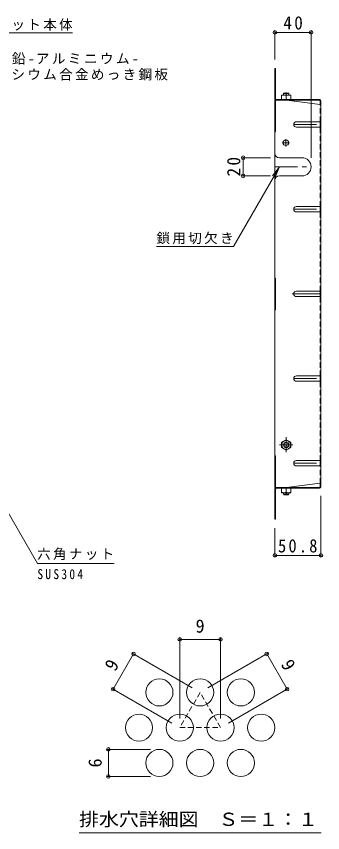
# Model space of a CAD drawing. Units: millimetres at full size, sheet at 1:5, with parts at other scales. Extents: x -1338 to 1343, y -985 to 902.
# Drawn here: x 651 to 989, y 0 to 902 of the extents above; entities that cross this region are included whole.
import ezdxf
from ezdxf.enums import TextEntityAlignment as Align

# ---------------------------------------------------------------- set-up
doc = ezdxf.new("R2010")
doc.units = ezdxf.units.MM
doc.header["$LTSCALE"] = 5
doc.header["$PDMODE"] = 32
doc.header["$PDSIZE"] = 4
for name, pattern in [('CHAIN1', [8, 5, -1, 1, -1]), ('CHAIN2', [12, 9, -1, 1, -1]), ('DASHED1', [1.8, 1.2, -0.6])]:
    doc.linetypes.add(name, pattern=pattern)
for name, color, linetype, lineweight in [('5-0', 2, 'Continuous', 9), ('5-1', 3, 'Continuous', 9), ('5-4', 7, 'Continuous', 9), ('5-5', 7, 'Continuous', 9), ('5-7', 6, 'Continuous', 5), ('5-B', 2, 'Continuous', 9), ('5-D', 2, 'CHAIN1', 9), ('F-4_F-4ﾚｲﾔ', 7, 'Continuous', 9), ('F-5_F-5ﾚｲﾔ', 2, 'Continuous', 9), ('F-6_F-6ﾚｲﾔ', 2, 'Continuous', 9)]:
    doc.layers.add(name, color=color, linetype=linetype, lineweight=lineweight)
doc.styles.add('ＭＳ ゴシック', font='')
doc.styles.get('ＭＳ ゴシック').set_extended_font_data('MS Gothic')

msp = doc.modelspace()

# ---------------------------------------------------------------- linework, layer by layer
at = {"layer": '5-0'}
for p, q in [((960.1, 785.165), (986.3, 785.165)), ((986.3, 785.165), (987.1, 785.165)), ((960.1, 779.165), (986.3, 779.165)), ((986.3, 779.165), (987.1, 779.165)), ((941.3, 745.4), (966.3, 745.4)), ((941.3, 725.4), (966.3, 725.4)), ((960.1, 691.634), (986.3, 691.634)), ((986.3, 691.634), (987.1, 691.634)), ((960.1, 598.103), (986.3, 598.103)), ((986.3, 598.103), (987.1, 598.103)), ((960.1, 592.103), (986.3, 592.103)), ((986.3, 592.103), (987.1, 592.103)), ((960.1, 504.573), (987.1, 504.573)), ((960.1, 498.573), (986.3, 498.573)), ((986.3, 498.573), (987.1, 498.573)), ((960.1, 411.042), (986.3, 411.042)), ((986.3, 411.042), (987.1, 411.042)), ((960.1, 405.042), (986.3, 405.042)), ((986.3, 405.042), (987.1, 405.042))]:
    msp.add_line(p, q, dxfattribs=at)
at = {"layer": '5-0', "linetype": 'CHAIN1'}
for p, q in [((957.1, 782.165), (987.1, 782.165)), ((952.4, 762.003), (944.4, 762.003)), ((948.4, 758.003), (948.4, 766.003)), ((936.3, 735.4), (976.3, 735.4)), ((957.1, 688.634), (987.1, 688.634)), ((957.1, 501.573), (987.1, 501.573)), ((957.1, 408.042), (987.1, 408.042))]:
    msp.add_line(p, q, dxfattribs=at)
at = {"layer": '5-0'}
msp.add_lwpolyline([(960.1, 685.634), (986.3, 685.634), (987.1, 685.634)], dxfattribs=at)
msp.add_circle((948.4, 762.003), 3.1, dxfattribs=at)
for centre, radius, start, end in [((960.1, 782.165), 3, 90, 270), ((941.3, 750.4), 5, 180, 270), ((966.3, 735.4), 10, 270, 90), ((941.3, 720.4), 5, 90, 180), ((960.1, 688.634), 3, 90, 270), ((960.1, 595.103), 3, 90, 270), ((960.1, 501.573), 3, 90, 270), ((960.1, 408.042), 3, 90, 270)]:
    msp.add_arc(centre, radius, start, end, dxfattribs=at)
at = {"layer": '5-1'}
for p, q in [((945.8, 816.403), (946.3, 816.903)), ((951.8, 816.403), (945.8, 816.403)), ((945.8, 814.703), (945.8, 816.403)), ((951.3, 816.903), (946.3, 816.903)), ((951.8, 816.403), (951.3, 816.903)), ((951.8, 814.703), (951.8, 816.403)), ((945.8, 375.503), (945.8, 373.803)), ((951.8, 373.803), (945.8, 373.803)), ((945.8, 373.803), (946.3, 373.303)), ((951.3, 373.303), (946.3, 373.303)), ((951.8, 373.803), (951.3, 373.303)), ((951.8, 375.503), (951.8, 373.803))]:
    msp.add_line(p, q, dxfattribs=at)
at = {"layer": '5-4'}
for p, q in [((936.3, 885.407), (936.3, 853.907)), ((936.3, 883.907), (976.3, 883.907)), ((976.3, 885.407), (976.3, 745.4)), ((899.8, 745.4), (931.3, 745.4)), ((901.3, 725.4), (901.3, 745.4)), ((899.8, 725.4), (931.3, 725.4)), ((987.1, 304.8), (987.1, 372.1)), ((936.3, 304.8), (936.3, 336.3)), ((936.3, 306.3), (987.1, 306.3))]:
    msp.add_line(p, q, dxfattribs=at)
for p in [(936.3, 883.907), (976.3, 883.907), (901.3, 745.4), (901.3, 725.4), (936.3, 306.3), (987.1, 306.3)]:
    msp.add_point(p, dxfattribs=at)
at = {"layer": '5-5'}
for p, q in [((712.636, 883.247), (592.636, 883.247)), ((941.3, 735.4), (933.69, 725.483)), ((890.512, 647.433), (805.512, 647.433)), ((601.663, 422.55), (673.935, 297.371)), ((758.665, 297.371), (673.935, 297.371))]:
    msp.add_line(p, q, dxfattribs=at)
msp.add_lwpolyline([(890.512, 647.433), (941.3, 735.4), (936.516, 723.851)], dxfattribs=at)
at = {"layer": '5-7', "color": 2, "lineweight": 9}
for p, q in [((937.1, 810.374), (937.1, 843.907)), ((936.3, 818.907), (937.1, 818.907)), ((936.3, 808.907), (937.1, 808.907)), ((936.3, 808.907), (936.3, 595.105)), ((937.1, 808.907), (937.9, 808.907)), ((937.1, 808.907), (937.1, 773.903)), ((937.767, 809.707), (985.5, 809.707)), ((937.9, 808.907), (985.633, 808.907)), ((949.3, 808.903), (986.3, 804.291)), ((986.3, 808.24), (986.3, 804.291)), ((987.1, 808.107), (987.1, 595.105)), ((986.3, 779.165), (986.3, 785.165)), ((936.3, 773.903), (937.1, 773.903)), ((986.3, 685.634), (986.3, 691.634)), ((936.3, 612.607), (937.1, 612.607)), ((936.3, 595.105), (936.3, 381.3)), ((986.3, 592.103), (986.3, 598.103)), ((987.1, 382.1), (987.1, 595.105)), ((986.3, 498.573), (986.3, 504.573)), ((936.3, 416.304), (937.1, 416.304)), ((937.1, 381.3), (937.1, 416.304)), ((986.3, 405.042), (986.3, 411.042)), ((936.3, 381.3), (937.1, 381.3)), ((937.1, 381.3), (937.9, 381.3)), ((937.1, 379.833), (937.1, 346.3)), ((937.767, 380.5), (985.5, 380.5)), ((937.9, 381.3), (985.633, 381.3)), ((949.3, 381.303), (986.3, 385.916)), ((986.3, 381.967), (986.3, 385.916)), ((936.3, 371.3), (937.1, 371.3))]:
    msp.add_line(p, q, dxfattribs=at)
at = {"layer": '5-7', "color": 2, "linetype": 'DASHED1', "lineweight": 9}
for p, q in [((986.3, 785.165), (986.3, 804.291)), ((986.3, 691.634), (986.3, 779.165)), ((986.3, 598.103), (986.3, 685.634)), ((986.3, 504.573), (986.3, 592.103)), ((986.3, 411.042), (986.3, 498.573)), ((986.3, 385.916), (986.3, 405.042))]:
    msp.add_line(p, q, dxfattribs=at)
at = {"layer": '5-7', "color": 2, "linetype": 'CHAIN2', "lineweight": 9}
msp.add_line((955.412, 595.105), (987.1, 595.105), dxfattribs=at)
at = {"layer": '5-7', "color": 2, "lineweight": 9}
for points in [[(936.3, 810.507), (936.3, 843.907), (937.1, 843.907)], [(936.3, 577.607), (937.1, 577.607), (937.1, 612.607)], [(936.3, 379.7), (936.3, 346.3), (937.1, 346.3)]]:
    msp.add_lwpolyline(points, dxfattribs=at)
for centre, radius, start, end in [((937.9, 810.507), 1.6, 180, 270), ((937.767, 810.374), 0.667, 180, 270), ((985.5, 808.107), 1.6, 0, 90), ((985.633, 808.24), 0.667, 0, 90), ((986.3, 805.091), 0.8, 270, 0), ((937.9, 379.7), 1.6, 90, 180), ((937.767, 379.833), 0.667, 90, 180), ((985.5, 382.1), 1.6, 270, 0), ((985.633, 381.967), 0.667, 270, 0), ((986.3, 385.116), 0.8, 0, 90)]:
    msp.add_arc(centre, radius, start, end, dxfattribs=at)
at = {"layer": '5-B'}
for p, q in [((943.8, 809.703), (943.8, 814.703)), ((953.8, 814.703), (943.8, 814.703)), ((948.8, 809.703), (948.8, 814.27)), ((953.8, 809.703), (953.8, 814.703)), ((953.8, 809.703), (943.8, 809.703)), ((948.8, 434.05), (943.8, 431.163)), ((943.8, 431.163), (943.8, 425.437)), ((948.8, 422.55), (943.8, 425.437)), ((948.8, 422.55), (953.8, 425.437)), ((953.8, 380.503), (943.8, 380.503)), ((943.8, 380.503), (943.8, 375.503)), ((948.8, 380.503), (948.8, 375.937)), ((953.8, 380.503), (953.8, 375.503)), ((953.8, 375.503), (943.8, 375.503))]:
    msp.add_line(p, q, dxfattribs=at)
msp.add_lwpolyline([(948.8, 434.05), (953.8, 431.163), (953.8, 425.437)], dxfattribs=at)
for radius in [5, 3, 2.458]:
    msp.add_circle((948.8, 428.3), radius, dxfattribs=at)
for centre, start, end in [((946.3, 807.27), 70.34633, 109.65366), ((951.3, 807.27), 70.34633, 109.65366), ((946.3, 382.937), 250.34634, 289.65367), ((951.3, 382.937), 250.34634, 289.65367)]:
    msp.add_arc(centre, 7.433, start, end, dxfattribs=at)
at = {"layer": '5-D'}
for p, q in [((948.8, 817.39), (948.8, 814.328)), ((948.8, 436.828), (948.8, 420.32)), ((941.33, 428.3), (956.09, 428.3)), ((948.8, 372.817), (948.8, 375.879))]:
    msp.add_line(p, q, dxfattribs=at)
at = {"layer": 'F-4_F-4ﾚｲﾔ'}
for p, q in [((831.25, 214.988), (831.25, 125.988)), ((831.25, 213.488), (876.25, 213.488)), ((876.25, 214.988), (876.25, 125.988)), ((757.638, 158.488), (780.138, 197.459)), ((778.839, 198.209), (845.09, 159.959)), ((928.661, 198.209), (862.41, 159.959)), ((949.862, 158.488), (927.362, 197.459)), ((756.339, 159.238), (822.59, 120.988)), ((951.161, 159.238), (884.91, 120.988)), ((750.899, 92.017), (798.75, 92.017)), ((752.399, 62.017), (752.399, 92.017)), ((750.899, 62.017), (798.75, 62.017))]:
    msp.add_line(p, q, dxfattribs=at)
for p in [(831.25, 213.488), (876.25, 213.488), (780.138, 197.459), (927.362, 197.459), (757.638, 158.488), (949.862, 158.488), (752.399, 92.017), (752.399, 62.017)]:
    msp.add_point(p, dxfattribs=at)
at = {"layer": 'F-5_F-5ﾚｲﾔ', "color": 7}
msp.add_line((720, 0), (987.5, 0), dxfattribs=at)
at = {"layer": 'F-6_F-6ﾚｲﾔ', "linetype": 'DASHED1'}
msp.add_lwpolyline([(853.75, 154.959), (831.25, 115.988), (876.25, 115.988)], close=True, dxfattribs=at)
at = {"layer": 'F-6_F-6ﾚｲﾔ'}
for centre in [(808.75, 154.959), (853.75, 154.959), (898.75, 154.959), (786.25, 115.988), (831.25, 115.988), (876.25, 115.988), (921.25, 115.988), (808.75, 77.017), (853.75, 77.017), (898.75, 77.017)]:
    msp.add_circle(centre, 15, dxfattribs=at)

# ---------------------------------------------------------------- texts
at = {"layer": '5-4', "color": 2, "char_height": 14.66, "attachment_point": 7, "style": 'ＭＳ ゴシック'}
for s, insert in [('\\T1.27;\\W0.95;40', (945.675, 886.907)), ('\\T1.28;\\W0.9;50.8', (939.825, 309.3))]:
    msp.add_mtext(s, dxfattribs=dict(at, insert=insert))
at = {"layer": '5-4', "color": 2, "insert": (898.3, 724.775), "char_height": 14.66, "attachment_point": 7, "rotation": 90, "style": 'ＭＳ ゴシック'}
msp.add_mtext('\\T1.27;\\W0.95;20', dxfattribs=at)
at = {"layer": '5-5', "char_height": 11, "attachment_point": 7, "style": 'ＭＳ ゴシック'}
for s, insert in [('\\T1.17;バスケット本体', (592.636, 885.747)), ('\\T1.18;溶融亜鉛-アルミニウム-', (592.636, 848.247)), ('\\T1.17;マグネシウム合金めっき鋼板', (592.636, 830.747)), ('\\T1.17;鎖用切欠き', (805.512, 649.933)), ('\\T1.17;六角ナット', (673.665, 301.105)), ('\\T1.39;\\W0.85;SUS304', (673.935, 279.871))]:
    msp.add_mtext(s, dxfattribs=dict(at, insert=insert))
at = {"layer": 'F-4_F-4ﾚｲﾔ', "color": 2, "style": 'ＭＳ ゴシック'}
msp.add_text('9', height=14.66, dxfattribs=at).set_placement((848.75, 216.488), align=Align.BOTTOM_LEFT)
for s, rotation, p in [('9', 60, (763.79, 175.143)), ('9', 300, (938.71, 183.804)), ('6', 90, (749.399, 72.017))]:
    msp.add_text(s, height=14.66, rotation=rotation, dxfattribs=at).set_placement(p, align=Align.BOTTOM_LEFT)
at = {"layer": 'F-5_F-5ﾚｲﾔ', "style": 'ＭＳ ゴシック', "width": 1.1}
msp.add_text('排水穴詳細図\u3000Ｓ＝１：１', height=14.66, dxfattribs=at).set_placement((720, 3.073), align=Align.BOTTOM_LEFT)

doc.saveas('drawing.dxf')
